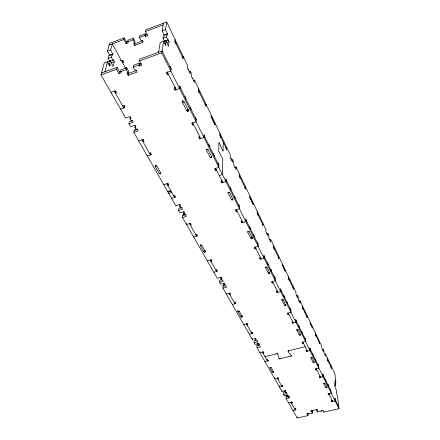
<?xml version="1.0" encoding="UTF-8"?>
<svg xmlns="http://www.w3.org/2000/svg" width="440" height="440" viewBox="0 0 440 440"><rect width="100%" height="100%" fill="white"/><g stroke="black" fill="none" stroke-linecap="round" stroke-linejoin="round"><path stroke-width="0.66" d="M239.431 174.07L239.431 176.556L240.174 178.107L240.174 177.485M239.316 311.41C238.343 310.305 236.704 312.818 239.316 311.41L242.204 316.492L241.929 317.042L240.873 316.833L237.99 311.773L237.958 310.607M238.007 311.8L237.985 310.706M238.639 205.084L238.639 204.402L239.426 205.981L239.421 208.731L235.362 209.946L236.154 211.514L237.166 211.211M215.1 124.625L211.145 115.968M234.999 302.099L234.988 303.782L229.042 293.304M234.839 167.255L236 166.887L235.983 169.367L233.695 164.593L233.723 162.124L232.573 159.726L231.407 160.094M236.154 211.514L236.165 209.446M300.696 334.84L300.124 335.302L299.365 335.071L296.945 330.259L296.83 329.082M235.274 198.308L234.476 196.014L234.471 196.697M232.573 159.726L232.546 162.19L231.006 158.345L231 158.961L230.219 157.344L230.257 154.88L194.513 80.118L193.254 80.559M231.11 189.926L230.302 187.6L230.291 188.281M229.785 293.002L229.763 294.58L230.676 294.333L229.95 293.062L226.314 294.047M255.431 338.272L255.464 339.851L256.328 339.631L255.69 338.509L252.241 339.377L222.948 288.167L226.617 287.166L225.88 285.868L224.961 286.121L224.224 284.818L224.257 283.245M226.787 181.231L225.973 178.877L225.913 181.599L221.744 182.892L220.897 181.214L221.936 180.889M222.948 288.167L222.998 286.066L224.274 283.03M226.672 147.378L226.617 149.831L225.836 147.56M224.224 284.818L225.143 284.57L224.4 283.261L220.721 284.273L219.599 282.31L223.289 281.292L222.541 279.972L221.617 280.231L220.864 278.905L220.907 277.332M220.864 278.905L221.793 278.652L221.815 277.602M219.599 282.31L219.659 280.203L221.496 279.697M222.822 181.209L222.783 182.567L215.65 168.361M221.744 182.892L221.799 180.846M223.306 142.28L223.047 150.975M220.748 136.934L220.726 137.544L219.912 135.845L219.995 133.413M216.684 269.764L216.629 271.442L210.144 260.024M218.031 163.592L218.053 162.921L218.917 164.659L218.823 167.36L214.594 168.696L215.463 170.423L216.519 170.093M296.912 330.165L297.451 329.643L298.265 329.901M211.019 259.32L210.936 261.415L211.877 261.146L211.09 259.76L207.317 260.832M215.463 170.423L215.545 168.394M214.319 156.129L213.466 153.687L213.439 154.352M214.929 124.724L214.808 123.552M204.347 252.01L204.397 250.965C203.429 252.714 205.662 251.917 205.156 251.24L201.729 245.212L200.486 245.069L200.332 245.691L203.742 251.674L204.424 252.016M209.726 146.883L208.863 144.403L208.83 145.068M214.77 124.454L211.255 117.128L211.299 116.226M204.54 252.016L204.496 250.971M204.628 252.005L204.611 250.965M204.699 250.954L204.732 251.983L204.875 250.905M204.842 251.944L204.969 250.866M204.93 251.9L205.079 250.789L205.04 251.823M200.371 244.607L200.332 245.691L201.773 245.273M204.963 137.286L204.083 134.778L203.918 137.429L199.568 138.859L198.632 137.005L199.722 136.648M205.992 104.137L205.849 106.513L205.013 104.099M196.697 234.487L196.592 236.154L189.503 223.663M199.568 138.859L199.705 136.862M193.765 235.895L193.688 237.006L197.56 235.868L196.724 234.388L195.751 234.674M190.52 223.102L190.361 225.187L191.345 224.889L190.482 223.372L186.56 224.543L186.643 223.504M199.413 92.411L199.37 93L198.468 91.13L198.655 88.781M195.278 117.794L195.327 117.139L196.284 119.059L196.081 121.688L191.664 123.162L192.627 125.076L193.727 124.707M192.627 125.076L192.792 123.096M221.793 278.652L221.04 277.327L217.333 278.35L182.545 217.525L186.494 216.332L185.614 214.781L184.624 215.078L183.744 213.521L183.92 211.453M194.513 80.118L194.31 82.451L192.522 78.029L192.467 78.612L191.543 76.681L191.763 74.366L190.372 71.462L189.107 71.907M182.545 217.525L182.727 215.452L184.179 213.395M191.174 109.527L190.256 106.915L190.196 107.564M187.886 109.835L187.759 111.139L187.798 109.846M188.018 109.797C186.786 112.288 188.914 110.688 188.353 110.105L184.14 101.701L183.48 101.299L182.765 101.448L182.49 102.328L186.67 110.655L187.737 111.144M183.744 213.521L184.734 213.224L183.849 211.657L179.878 212.867L178.536 210.513L178.734 208.445L182.132 207.405M187.913 111.095L188.089 109.764M187.985 111.062L188.183 109.72M188.073 111.012L188.265 109.659M188.161 110.952L188.359 109.577M188.249 110.864L188.441 109.461M178.536 210.513L182.512 209.303L181.621 207.724L180.62 208.027L179.724 206.443L179.916 204.38M187.589 111.161L187.71 109.857M187.655 111.155L187.732 109.852M190.372 71.462L190.146 73.772L188.331 69.289L188.276 69.867L187.33 67.903L187.572 65.604L166.722 22L145.783 29.816L145.448 31.477L147.571 35.69L145.404 36.492L144.876 35.442L145.211 33.781L139.821 35.783L139.469 37.45L141.07 40.579L142.148 40.178L143.209 42.251L134.629 45.425L133.557 43.362L134.624 42.966L134.998 41.283L133.386 38.181L128.04 40.167L127.644 41.844L128.189 42.878L126.055 43.675L123.86 39.529L124.267 37.857L109.582 43.34L107.443 51.205L109.725 55.33L112.932 54.148L110.666 50.006L112.31 43.835L120.406 58.751L120.269 59.323L121.352 61.325M186.082 99.281L185.152 96.63L185.086 97.273M174.812 195.844L174.642 197.494L166.854 183.772M182.441 102.124L182.578 100.667M182.49 102.328L182.578 100.848M182.639 101.052L182.518 102.383L184.201 101.805M180.796 88.638L180.868 88L179.85 85.943L179.553 88.506L175.01 90.085L173.971 88.028L175.109 87.632M183.227 56.513L182.963 58.795L182.066 56.215M168.036 183.392L167.799 185.444L168.817 185.119L167.871 183.453L163.796 184.74M175.01 90.085L175.246 88.165L174.73 87.137M175.879 43.302L175.802 43.863L174.812 41.789L175.114 39.55M170.032 66.974L170.121 66.347L171.182 68.486L170.836 71.005L166.227 72.644L167.299 74.767L168.448 74.36M155.364 165.088L155.194 166.485L156.734 165.957L160.842 173.184L160.6 174.004L159.302 173.696L155.166 166.43L155.304 164.896M167.299 74.767L167.569 72.87L167.035 71.808M165.764 40.948L168.009 40.123L168.097 39.55L169.136 41.685L168.443 46.354L165.902 40.376L160.221 42.482L158.593 52.267M150.794 152.939L150.491 154.952L141.895 139.81M166.722 22L165.501 29.667L167.58 33.979L167.404 35.112L166.887 34.04L163.531 35.277L163.07 38.137L164.648 41.36M321.184 410.306L321.222 410.647L322.806 410.295L323.757 412.11L339.009 408.722L161.799 52.85L163.653 41.223L165.792 45.59L165.974 44.402L165.446 43.312L165.902 40.376M168.009 40.123L166.441 36.9L166.887 34.04M307.841 413.545L308.006 415.602L297.209 418L286.094 398.563L286.275 394.647M143.275 139.656L142.94 141.653L144.001 141.301L142.956 139.453L138.704 140.877M164.241 35.211L162.146 30.91L163.422 23.232M218.95 142.632L218.708 151.349L222.415 158.312L222.811 159.775L222.398 174.537L219.247 175.522M179.724 206.443L180.725 206.14L179.823 204.551L175.824 205.777L133.826 132.347L134.2 130.356L136.246 128.887M133.826 132.347L138.111 130.895L137.038 129.008L135.966 129.371L134.888 127.479L135.256 125.493M134.888 127.479L135.966 127.111L134.888 125.208L130.581 126.671L128.947 123.811L129.338 121.836L132.407 120.78M128.947 123.811L133.26 122.337L132.171 120.412L131.087 120.78L129.993 118.85L130.383 116.88M171.094 69.113L162.096 50.99L139.876 59.076L139.496 60.946L141.779 65.296L139.48 66.127L139.859 64.24L139.288 63.162L133.579 65.23L133.177 67.117L134.899 70.34L136.043 69.927L137.181 72.067L128.09 75.339L126.934 73.211L128.067 72.804L128.486 70.906L126.753 67.705L121.088 69.757L120.643 71.649L121.231 72.716L118.965 73.535L116.606 69.262L117.068 67.37L101.503 73.029M145.404 36.492L145.739 34.826L145.211 33.781M139.48 66.127L138.908 65.043L139.288 63.162M124.344 105.32L123.789 107.921L114.252 91.118M128.09 75.339L128.502 73.436L126.324 69.597L126.753 67.705M134.629 45.425L134.998 43.736L133.007 39.853L133.386 38.181M115.863 91.24L115.412 93.17L116.518 92.774L115.357 90.728L110.924 92.301M125.78 68.657L122.568 62.739L122.975 61.028M118.965 73.535L119.416 71.638L117.068 67.37M126.055 43.675L126.451 41.992L124.267 37.857M110.319 61.287L113.014 60.302L113.163 59.714L114.296 61.765L113.097 66.534L110.38 60.759L104.225 63.036L100.991 74.932L125.642 118.03L129.976 116.54L131.076 118.481L129.993 118.85M110.38 60.759L109.593 63.762L110.171 64.801L109.857 66.017L107.52 61.826L104.868 71.808M112.932 54.148L112.635 55.308L112.068 54.274L108.845 55.462L108.064 58.394L109.78 61.485M113.014 60.302L111.304 57.2L112.068 54.274M284.9 390.544L284.972 391.815L285.775 391.627L285.23 390.665L282.002 391.413L257.004 347.705L256.954 345.609L257.565 343.277M285.758 305.498L283.245 299.871L281.87 300.234L284.543 305.52L285.736 305.52L285.692 304.447M252.054 237.215C251.686 240.097 253.303 235.818 250.685 238.139L247.588 231.963L249.079 231.545L252.175 237.738M252.021 238.304L252.005 237.264M269.599 273.383L269.753 272.888L266.893 267.173L265.672 267.025L265.474 267.581L268.384 273.339L269.599 273.383L269.566 272.322M251.955 238.359L251.906 237.336M251.818 238.436L251.543 237.463M305.19 346.671L288.288 350.895L288.118 351.533L291.478 355.905L291.429 355.443M290.917 356.268L291.467 355.922L279.483 358.864L280.143 358.892M251.768 238.453L251.812 237.386M109.126 45.023L123.86 39.529M145.448 31.477L163.152 24.871M126.451 41.992L128.051 41.398M145.739 34.826L147.356 34.221M127.644 41.844L133.007 39.853M139.469 37.45L144.876 35.442M107.443 51.205L110.666 50.006M162.146 30.91L165.501 29.667M134.998 43.736L142.934 40.799M164.797 35.002L167.58 33.979M108.064 58.394L111.304 57.2M163.07 38.137L166.441 36.9M111.073 62.948L114.296 61.765M166.337 42.713L169.136 41.685M108.499 64.158L109.593 63.762M164.307 43.731L165.446 43.312M109.082 65.203L110.171 64.801M120.742 61.023L122.535 60.368L123.618 62.359L122.568 62.739M100.991 74.932L116.606 69.262M139.496 60.946L161.799 52.85M119.416 71.638L121.11 71.027M139.859 64.24L141.576 63.619M120.643 71.649L126.324 69.597M133.177 67.117L138.908 65.043M128.502 73.436L136.356 70.609M122.661 105.936L123.756 105.556L124.878 107.542L120.511 109.065M186.67 110.655L188.353 110.105M134.2 130.356L137.395 129.272M251.735 238.464L251.647 237.441M149.474 153.164L150.524 152.818L151.536 154.611L147.351 155.986M206.393 149.936L208.01 149.413L211.767 156.931L211.349 157.784L210.177 157.46L206.349 149.809L206.938 148.973L208.01 149.413M159.302 173.696L160.847 173.201M210.144 157.399L211.745 156.888M167.739 191.637L170.791 190.713M167.799 191.747L170.841 190.795M167.987 192.066L171.023 191.114M168.718 193.347L171.749 192.396M173.718 195.872L174.73 195.558L175.648 197.181L171.622 198.429M231.396 199.716L227.97 192.896L229.532 192.451L232.92 199.227C233.354 200.948 229.499 199.656 232.92 199.227M182.727 215.452L186.01 214.456M242.094 221.023L241.093 221.32L241.863 222.844L245.867 221.667L245.839 218.906L246.604 221.117M203.731 251.653L205.156 251.24M266.679 233.629L267.762 233.316L268.73 235.34L268.84 237.881L270.76 241.89L270.644 239.344L269.566 239.652M257.395 242.847L257.378 242.154L258.093 243.595L258.17 246.378L254.271 247.489L254.991 248.919L255.965 248.644M215.859 270.089L216.794 269.83L217.558 271.183L213.829 272.223M260.458 257.598L259.496 257.868L260.2 259.264L264.05 258.187L263.951 255.393L264.666 257.483M265.485 267.603L266.915 267.212M268.312 273.24L269.737 272.855M222.998 286.066L225.192 285.466M274.544 277.365L274.511 276.666L275.165 277.987L275.303 280.786L271.546 281.798L272.206 283.113L273.141 282.86M234.284 302.539L235.186 302.302L235.889 303.545L232.293 304.502M277.266 291.066L276.337 291.313L276.98 292.589L280.693 291.605L280.533 288.8L281.204 290.78M296.285 295.955L297.55 295.62L298.375 297.341L298.584 299.904L300.223 303.325L300.009 300.762L298.755 301.092M240.867 316.822L242.198 316.481M284.471 305.421L285.846 305.074M243.766 324.561L247.28 323.653L247.946 324.825L247.066 325.055L247.049 323.477M290.274 309.034L290.224 308.336L290.829 309.546L291.022 312.351L287.402 313.286L288.007 314.49L288.909 314.259M251.229 332.387L252.098 332.161L252.747 333.305L249.271 334.191M292.699 321.805L291.808 322.031L292.397 323.208L295.977 322.3L295.768 319.495L296.401 321.37M288.657 350.73L288.107 351.082L288.145 351.571M255.833 340.202L254.122 340.632L254.161 342.733L255.112 344.399L258.538 343.541L259.171 344.647L258.313 344.861L258.274 343.288M296.945 330.259L298.276 329.923L300.663 334.692L299.338 335.027M254.161 342.733L257.598 341.869L257.571 340.819M256.954 345.609L258.874 345.125M257.004 347.705L260.42 346.852L259.793 345.752L258.94 345.966L258.313 344.861M259.859 352.699L263.252 351.857L263.868 352.941L263.016 353.15L262.971 351.577M304.761 338.195L304.7 337.497L305.256 338.613L305.492 341.413L302 342.276L302.561 343.387L303.43 343.173M264.952 356.554L277.173 353.65L277.827 354.035L279.026 358.495L279.461 358.859L279.015 358.468M266.865 359.925L267.707 359.716L268.301 360.778L264.946 361.592M306.036 349.998L306.064 350.35L306.928 350.136M306.064 350.35L306.609 351.434L310.062 350.592L309.815 347.798L310.415 349.58M269.923 367.818L271.172 367.516L273.609 371.806A0.66 0.413 -1.9 0 1 273.207 372.334A0.66 0.413 -1.9 0 1 272.365 372.103L269.923 367.818A0.66 0.418 -1.8 0 1 270.331 367.279A0.66 0.418 -1.8 0 1 271.172 367.516M310.849 357.945L312.131 357.632L314.336 362.043A0.671 0.424 -4.2 0 1 313.896 362.593A0.671 0.424 -4.2 0 1 313.06 362.351L310.849 357.945A0.671 0.429 -4.1 0 1 311.289 357.39A0.671 0.429 -4.1 0 1 312.131 357.632M272.365 372.103L273.609 371.806M313.06 362.351L314.336 362.043M277.712 377.861L277.772 379.137L278.591 378.945L278.025 377.938L274.742 378.719L274.692 377.608M318.142 365.134L318.07 364.441L318.588 365.475L318.863 368.258L315.486 369.056L316.002 370.084L316.844 369.886L316.811 369.54M281.336 385.413L282.15 385.226L282.706 386.205L279.455 386.964L279.406 385.853M320.05 375.986L320.084 376.338L319.248 376.53L319.754 377.536L323.092 376.756L322.806 373.978L323.378 375.678M285.461 391.771L283.536 392.216L283.646 394.29L284.466 395.72L287.678 394.983L288.216 395.934L287.414 396.116L287.342 394.851M323.714 383.565L324.957 383.279L327.002 387.37A0.643 0.391 -4.5 0 1 326.568 387.877A0.643 0.391 -4.5 0 1 325.765 387.651L323.714 383.565A0.649 0.396 -4.5 0 1 324.148 383.053A0.649 0.396 -4.5 0 1 324.957 383.279M284.972 391.815L285.516 392.777L286.319 392.59L286.864 393.547L283.646 394.29M285.978 396.49L287.771 396.077M325.765 387.651L327.002 387.37M334.625 385.995L335.791 385.726L335.033 380.705L335.929 382.553L334.884 373.692L325.221 353.485L325.495 356.037L324.082 353.084L323.807 350.532L323.098 349.047L323.367 351.599L321.937 348.612L321.668 346.055L300.009 300.762M287.414 396.116L287.952 397.067L288.756 396.88L289.289 397.832L286.094 398.563M291.374 401.863L291.462 403.243L292.254 403.062L291.726 402.132L288.547 402.859L288.519 402.336M330.539 390.093L330.462 389.406L331.249 393.129L327.982 393.877L328.46 394.829L329.28 394.642L329.142 393.377M294.773 409.079L295.559 408.898L296.076 409.811L292.93 410.52M332.283 400.631L331.474 400.813L331.947 401.748L335.175 401.022L334.862 398.266L335.407 399.889M316.679 409.591L316.773 410.625L317.565 410.449L317.081 409.536L310.75 410.949L311.245 411.857L312.032 411.681L312.769 413.034L308.836 413.908L308.589 413.463L307.016 413.809L306.988 413.468M316.773 410.625L317.504 411.983L321.459 411.103L321.425 410.757M251.598 238.502L251.471 237.468M251.526 238.507L250.696 238.15M276.666 353.678L277.849 354.096M219.093 142.593L222.899 151.024M156.734 165.957L155.601 165.583L155.166 166.43M249.92 196.939L253.204 204.193M253.011 204.254L250.019 198.022L250.008 197.087M283.239 299.86C282.678 298.628 281.325 301.197 281.809 299.184M249.079 231.545L248.072 231.193L247.583 231.952M257.598 341.869L256.966 340.752L256.102 340.967L255.464 339.851M246.4 323.879L251.878 333.526L251.851 331.848M262.405 352.066L267.465 360.982L267.427 359.865M277.206 378.136L281.892 386.392L281.837 385.286M290.934 402.314L295.29 409.986L295.18 408.337M307.016 413.809L308.006 415.602M229.532 192.451L228.465 192.066L227.97 192.896M127.71 72.21L128.673 73.981M122.529 60.203L123.162 61.369M321.222 410.647L321.459 411.103M282.497 264.968L285.241 271.112M167.376 72.232L176.143 89.694M192.77 122.793L200.656 138.501M236.379 209.644L242.858 222.552M255.244 247.209L261.162 258.995M272.487 281.545L277.91 292.347M288.305 313.049L293.293 322.982M302.868 342.062L307.472 351.225M316.327 368.858L320.59 377.344L320.48 376.233M328.796 393.69L332.75 401.566L332.629 400.461M179.773 86.581L196.235 119.713M204.045 135.438L218.895 165.33M225.957 179.553L239.421 206.663M245.845 219.593L258.115 244.288M263.978 256.091L275.198 278.68M280.572 289.498L290.873 310.244M295.818 320.194L305.316 339.312M309.875 348.497L318.654 366.168M322.877 374.671L331.018 391.056M334.939 398.954L338.767 406.659M335.791 385.726L334.593 382.756L335.203 388.025L336.259 389.675L336.578 393.872L337.48 395.709L339.009 408.722M236 166.887L265.815 229.251L265.92 231.787L267.872 235.857L267.762 233.316M270.644 239.344L295.895 292.155L296.093 294.718L297.754 298.183L297.55 295.62M312.329 327.289L310.206 322.85L310.293 323.812L312.565 328.158M174.889 41.228L183.029 58.223M198.517 90.536L205.882 105.913M219.929 135.234L226.633 149.215M239.431 175.929L245.548 188.7M257.263 213.142L262.873 224.851M273.631 247.302L278.795 258.077M282.32 265.029L285.07 271.166L284.988 270.177M288.712 278.768L293.475 288.712M302.643 307.846L307.054 317.059M315.557 334.802L319.655 343.354M327.564 359.854L331.381 367.818M211.255 117.128L210.958 116.056M250.014 198.006L249.75 197.038M310.261 323.747L310.057 322.944M331.161 365.91L331.452 368.456L330.924 366.872M328.026 360.822L328.097 361.46L327.355 357.945M331.804 400.483L331.947 401.748M328.499 385.979L327.938 384.318L328.014 385.006M328.328 393.564L328.46 394.829M325.98 380.908L325.413 379.231L325.485 379.918M319.462 341.435L319.721 343.998L319.171 342.337M323.708 411.593L323.757 412.11M316.058 335.841L316.118 336.479L315.623 335.445L315.37 332.882M319.627 376.261L319.754 377.536M315.937 360.701L315.348 358.952L315.414 359.645M315.838 368.346L316.002 370.084M313.22 355.229L312.625 353.463L312.692 354.161M317.405 410.949L317.504 411.983M306.884 315.134L307.115 317.702L306.532 315.964M304.695 310.558L304.865 312.483M312.587 410.977L312.769 413.034M311.9 410.135L312.032 411.681M303.177 308.968L303.232 309.606L302.698 308.49L302.478 305.927M306.504 350.152L306.609 351.434M311.157 410.828L311.245 411.857M302.379 333.399L301.757 331.568L301.812 332.261M308.803 413.567L308.836 413.908M302.473 342.337L302.561 343.387M299.442 327.486L298.81 325.627L298.865 326.326M293.332 286.792L293.524 289.355L292.908 287.534M292.286 321.635L292.397 323.208M289.289 279.978L289.333 280.621L288.756 279.411L288.58 276.848M297.138 416.972L297.209 418M295.537 408.557L295.559 408.898M287.694 303.837L287.034 301.901L287.078 302.599M287.903 312.911L288.007 314.49M292.209 402.375L292.254 403.062M285.659 304.48L285.637 305.597M291.704 401.786L291.726 402.132M285.56 304.552L285.466 305.679L285.324 304.651M282.513 265.007L282.574 265.964M284.504 297.413L283.839 295.46L283.877 296.159M289.212 396.561L289.289 397.832M288.734 396.539L288.756 396.88M288.195 395.588L288.216 395.934M287.93 396.721L287.952 397.067M286.847 393.201L286.864 393.547M278.685 256.163L278.828 258.714L278.179 256.801M286.303 392.243L286.319 392.59M285.703 390.357L285.775 391.627M285.494 392.431L285.516 392.777M284.449 395.373L284.466 395.72M282.689 385.858L282.706 386.205M276.898 291.016L276.98 292.589M281.974 390.891L282.002 391.413M274.257 248.611L274.291 249.249L273.663 247.94L273.537 245.394M278.575 378.593L278.591 378.945M278.009 377.591L278.025 377.938M271.733 271.706L271.035 269.665L271.068 270.364M272.135 281.534L272.206 283.113M269.517 272.365L269.478 273.471M269.418 272.426L269.28 273.554L269.137 272.525M269.065 272.531L269.159 273.576M268.263 264.715L267.553 262.653L267.581 263.351M268.29 360.426L268.301 360.778M262.807 222.954L262.895 225.484L262.207 223.465M260.15 257.692L260.2 259.264M257.945 214.566L257.961 215.198L257.279 213.78L257.213 211.25M259.144 343.596L259.171 344.647M254.942 246.829L254.991 248.919M254.326 236.671L253.583 234.509L253.6 235.202M252.929 203.198L252.951 204.144M252.126 237.122L252.126 238.194L252.098 237.166M252.731 332.255L252.747 333.305M250.531 229.031L249.777 226.842L249.788 227.535M252.225 338.327L252.241 339.377M245.531 186.824L245.559 189.327L244.827 187.187M241.857 221.287L241.863 222.844M242.094 315.887L242.011 316.998M241.995 315.959L241.901 317.059M241.885 316.008L241.83 317.086M241.78 316.047L241.786 317.097"/></g></svg>
